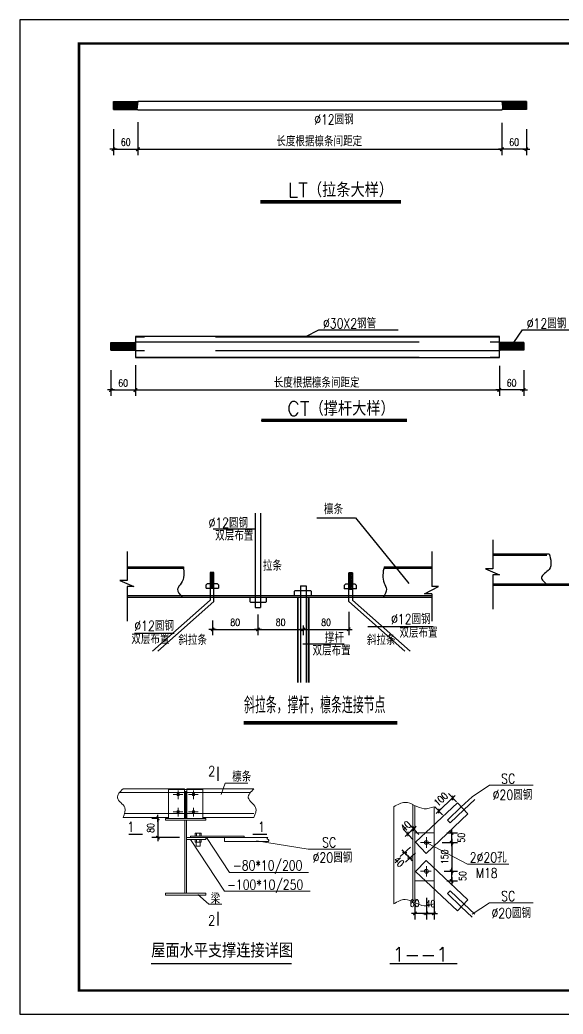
# Model space of a CAD drawing. Extents: x 40002367 to 40460080, y 192184 to 372766.
# Drawn here: x 40385780 to 40408745, y 192184 to 234184 of the extents above; entities that cross this region are included whole.
import ezdxf

# ---------------------------------------------------------------- set-up
doc = ezdxf.new("R2010")
doc.units = 0
doc.header["$LTSCALE"] = 1000
doc.header["$MEASUREMENT"] = 0
doc.linetypes.add('ACAD_ISO02W100', pattern=[15, 12, -3])
doc.linetypes.add('CENTER', pattern=[2, 1.25, -0.25, 0.25, -0.25])
doc.layers.get('0').update_dxf_attribs({"linetype": 'CONTINUOUS'})
doc.layers.get('DEFPOINTS').update_dxf_attribs({"linetype": 'CONTINUOUS'})
for name, color, linetype in [('DIANH', 6, 'CENTER'), ('GREEN', 3, 'CONTINUOUS'), ('PUB_DIM', 3, 'CONTINUOUS'), ('PUB_TITLE', 4, 'CONTINUOUS'), ('RED', 1, 'CONTINUOUS'), ('TEXT', 7, 'CONTINUOUS'), ('XUX', 3, 'ACAD_ISO02W100'), ('YELLOW', 2, 'CONTINUOUS'), ('标注', 4, 'CONTINUOUS'), ('门窗', 4, 'CONTINUOUS')]:
    doc.layers.add(name, color=color, linetype=linetype)
doc.styles.add('DIM_FONT', font='SIMPLEX.shx', dxfattribs={"width": 0.8})
doc.styles.add('TSSD_NORM', font='txt.shx', dxfattribs={"width": 0.7, "bigfont": 'tssdchn.shx'})
doc.styles.add('中西', font='romans.shx', dxfattribs={"width": 0.8, "height": 350, "bigfont": 'hztxt.shx'})
doc.dimstyles.new('DIMN', dxfattribs={"dimtxt": 300, "dimasz": 1, "dimexe": 250, "dimexo": 300, "dimgap": 150, "dimtad": 1, "dimdec": 0, "dimzin": 0, "dimdsep": 46, "dimtxsty": 'DIM_FONT', "dimblk": '_DIMX', "dimcen": 0.09, "dimclrt": 7, "dimadec": 0, "dimazin": 0, "dimtfac": 1, "dimtdec": 0, "dimtix": 1, "dimtmove": 2, "dimatfit": 3, "dimldrblk": '_DIMX', "dimfxl": 0, "dimtolj": 1, "dimtzin": 0, "dimarcsym": 0})

# ---------------------------------------------------------------- blocks, each defined once
blk = doc.blocks.new('_DIMX')
blk.add_line((-150, 0), (150, 0))
at = {"const_width": 50}
blk.add_lwpolyline([(-70, -70), (70, 70)], dxfattribs=at)
blk = doc.blocks.new('*D15')
at = {"layer": 'DEFPOINTS', "color": 0, "transparency": 16777216}
for p in [(40391940, 200452), (40391613, 199642), (40392831, 199642)]:
    blk.add_point(p, dxfattribs=at)
at = {"layer": 'PUB_DIM', "color": 0, "lineweight": -2, "transparency": 16777216}
for p, q in [((40391640, 200452), (40391363, 200452)), ((40391613, 200451), (40391613, 199643)), ((40392531, 199642), (40391363, 199642))]:
    blk.add_line(p, q, dxfattribs=at)
for p, rotation in [((40391613, 200452), 90), ((40391613, 199642), 270)]:
    blk.add_blockref('_DIMX', p, dxfattribs=dict(at, rotation=rotation))
at = {"layer": 'PUB_DIM', "color": 7, "transparency": 16777216, "insert": (40391313, 200047), "char_height": 300, "attachment_point": 5, "rotation": 90, "style": 'DIM_FONT'}
blk.add_mtext('\\A1;80', dxfattribs=at)
blk = doc.blocks.new('*D17')
at = {"layer": 'DEFPOINTS', "color": 0, "transparency": 16777216}
for p in [(40402181, 199790), (40402853, 199549), (40402617, 199327)]:
    blk.add_point(p, dxfattribs=at)
at = {"layer": 'PUB_DIM', "color": 0, "lineweight": -2, "transparency": 16777216}
for p, q in [((40402411, 199545), (40402009, 199972)), ((40402417, 200012), (40402181, 199790)), ((40402647, 199768), (40402245, 200194)), ((40402417, 200013), (40402418, 200014)), ((40402180, 199789), (40402179, 199789))]:
    blk.add_line(p, q, dxfattribs=at)
for p, rotation in [((40402181, 199790), 43.27105636871596), ((40402417, 200012), 223.271056368716)]:
    blk.add_blockref('_DIMX', p, dxfattribs=dict(at, rotation=rotation))
at = {"layer": 'PUB_DIM', "color": 7, "transparency": 16777216, "insert": (40402093, 200120), "char_height": 300, "attachment_point": 5, "rotation": 43.2711, "style": 'DIM_FONT'}
blk.add_mtext('\\A1;40', dxfattribs=at)
blk = doc.blocks.new('*D19')
at = {"layer": 'DEFPOINTS', "color": 0, "transparency": 16777216}
for p in [(40403416, 199433), (40403416, 198220), (40404033, 198220)]:
    blk.add_point(p, dxfattribs=at)
at = {"layer": 'PUB_DIM', "color": 0, "lineweight": -2, "transparency": 16777216}
for p, q in [((40403716, 199433), (40404283, 199433)), ((40404033, 199432), (40404033, 198221)), ((40403716, 198220), (40404283, 198220))]:
    blk.add_line(p, q, dxfattribs=at)
for p, rotation in [((40404033, 199433), 90), ((40404033, 198220), 270)]:
    blk.add_blockref('_DIMX', p, dxfattribs=dict(at, rotation=rotation))
at = {"layer": 'PUB_DIM', "color": 7, "transparency": 16777216, "insert": (40403733, 198827), "char_height": 300, "attachment_point": 5, "rotation": 90, "style": 'DIM_FONT'}
blk.add_mtext('\\A1;150', dxfattribs=at)
blk = doc.blocks.new('*D20')
at = {"layer": 'DEFPOINTS', "color": 0, "transparency": 16777216}
for p in [(40402964, 197396), (40403288, 197213), (40402964, 196437)]:
    blk.add_point(p, dxfattribs=at)
at = {"layer": 'PUB_DIM', "color": 0, "lineweight": -2, "transparency": 16777216}
for p, q in [((40402964, 197096), (40402964, 196187)), ((40403288, 196913), (40403288, 196187)), ((40403287, 196437), (40402965, 196437))]:
    blk.add_line(p, q, dxfattribs=at)
at = {"layer": 'PUB_DIM', "color": 0, "lineweight": -2, "transparency": 16777216, "rotation": 180}
blk.add_blockref('_DIMX', (40402964, 196437), dxfattribs=at)
at = {"layer": 'PUB_DIM', "color": 0, "lineweight": -2, "transparency": 16777216}
blk.add_blockref('_DIMX', (40403288, 196437), dxfattribs=at)
at = {"layer": 'PUB_DIM', "color": 7, "transparency": 16777216, "insert": (40403139, 196849), "char_height": 300, "attachment_point": 5, "style": 'DIM_FONT'}
blk.add_mtext('\\A1;40', dxfattribs=at)
blk = doc.blocks.new('*D21')
at = {"layer": 'DEFPOINTS', "color": 0, "transparency": 16777216}
for p in [(40402478, 197360), (40402964, 197177), (40402478, 196437)]:
    blk.add_point(p, dxfattribs=at)
at = {"layer": 'PUB_DIM', "color": 0, "lineweight": -2, "transparency": 16777216}
for p, q in [((40402478, 197060), (40402478, 196187)), ((40402964, 196877), (40402964, 196187)), ((40402963, 196437), (40402479, 196437))]:
    blk.add_line(p, q, dxfattribs=at)
at = {"layer": 'PUB_DIM', "color": 0, "lineweight": -2, "transparency": 16777216, "rotation": 180}
blk.add_blockref('_DIMX', (40402478, 196437), dxfattribs=at)
at = {"layer": 'PUB_DIM', "color": 0, "lineweight": -2, "transparency": 16777216}
blk.add_blockref('_DIMX', (40402964, 196437), dxfattribs=at)
at = {"layer": 'PUB_DIM', "color": 7, "transparency": 16777216, "insert": (40402465, 196869), "char_height": 300, "attachment_point": 5, "style": 'DIM_FONT'}
blk.add_mtext('\\A1;60', dxfattribs=at)
blk = doc.blocks.new('*D22')
at = {"layer": 'DEFPOINTS', "color": 0, "transparency": 16777216}
for p in [(40404078, 201320), (40404441, 200934), (40403852, 200378)]:
    blk.add_point(p, dxfattribs=at)
at = {"layer": 'PUB_DIM', "color": 0, "lineweight": -2, "transparency": 16777216}
for p, q in [((40403488, 200765), (40404078, 201320)), ((40404236, 201152), (40403906, 201502)), ((40404078, 201321), (40404079, 201321)), ((40403646, 200597), (40403317, 200947)), ((40403487, 200764), (40403487, 200763))]:
    blk.add_line(p, q, dxfattribs=at)
for p, rotation in [((40404078, 201320), 223.2710563685233), ((40403488, 200765), 43.27105636852331)]:
    blk.add_blockref('_DIMX', p, dxfattribs=dict(at, rotation=rotation))
at = {"layer": 'PUB_DIM', "color": 7, "transparency": 16777216, "insert": (40403577, 201261), "char_height": 300, "attachment_point": 5, "rotation": 43.2711, "style": 'DIM_FONT'}
blk.add_mtext('\\A1;100', dxfattribs=at)
blk = doc.blocks.new('*D39')
at = {"layer": 'DEFPOINTS', "color": 0, "transparency": 16777216}
for p in [(40406157, 229829), (40407191, 229861), (40406157, 228718)]:
    blk.add_point(p, dxfattribs=at)
at = {"layer": 'PUB_DIM', "color": 0, "lineweight": -2, "transparency": 16777216}
for p, q in [((40406157, 229529), (40406157, 228468)), ((40407191, 229561), (40407191, 228468)), ((40407190, 228718), (40406158, 228718))]:
    blk.add_line(p, q, dxfattribs=at)
at = {"layer": 'PUB_DIM', "color": 0, "lineweight": -2, "transparency": 16777216, "rotation": 180}
blk.add_blockref('_DIMX', (40406157, 228718), dxfattribs=at)
at = {"layer": 'PUB_DIM', "color": 0, "lineweight": -2, "transparency": 16777216}
blk.add_blockref('_DIMX', (40407191, 228718), dxfattribs=at)
at = {"layer": 'PUB_DIM', "color": 7, "transparency": 16777216, "insert": (40406674, 229018), "char_height": 300, "attachment_point": 5, "style": 'DIM_FONT'}
blk.add_mtext('\\A1;60', dxfattribs=at)
blk = doc.blocks.new('_ArchTick')
at = {"color": 0, "linetype": 'ByBlock', "const_width": 0.4}
blk.add_lwpolyline([(-0.5, -0.5), (0.5, 0.5)], dxfattribs=at)
blk = doc.blocks.new('*D40')
at = {"layer": 'DEFPOINTS', "color": 0, "transparency": 16777216}
for p in [(40406048, 219661), (40407082, 219692), (40406048, 218550)]:
    blk.add_point(p, dxfattribs=at)
at = {"layer": 'PUB_DIM', "color": 0, "lineweight": -2, "transparency": 16777216}
for p, q in [((40406048, 219361), (40406048, 218300)), ((40407082, 219392), (40407082, 218300)), ((40407081, 218550), (40406049, 218550))]:
    blk.add_line(p, q, dxfattribs=at)
at = {"layer": 'PUB_DIM', "color": 0, "lineweight": -2, "transparency": 16777216, "rotation": 180}
blk.add_blockref('_DIMX', (40406048, 218550), dxfattribs=at)
at = {"layer": 'PUB_DIM', "color": 0, "lineweight": -2, "transparency": 16777216}
blk.add_blockref('_DIMX', (40407082, 218550), dxfattribs=at)
at = {"layer": 'PUB_DIM', "color": 7, "transparency": 16777216, "insert": (40406565, 218850), "char_height": 300, "attachment_point": 5, "style": 'DIM_FONT'}
blk.add_mtext('\\A1;60', dxfattribs=at)

msp = doc.modelspace()

# ---------------------------------------------------------------- linework, layer by layer
at = {"layer": 'DIANH', "lineweight": 15}
for p, q in [((40392466.1, 201263), (40392466.1, 201633)), ((40393114.1, 201263), (40393114.1, 201633)), ((40392261.1, 201464.5), (40392670.4, 201464.5)), ((40392909.1, 201464.5), (40393318.4, 201464.5)), ((40392466.1, 200534), (40392466.1, 200904)), ((40393114.1, 200534), (40393114.1, 200904)), ((40392261.1, 200735.5), (40392670.4, 200735.5)), ((40392909.1, 200735.5), (40393318.4, 200735.5))]:
    msp.add_line(p, q, dxfattribs=at)
at = {"layer": 'GREEN'}
for p, q in [((40395727.3, 213346.4), (40395727.3, 209360.1)), ((40395957.7, 213346.4), (40395957.7, 209360.1)), ((40398332, 213147), (40399962, 213147)), ((40399962, 213147), (40402218.5, 210381.3)), ((40395708.1, 212671.7), (40393951.9, 212671.7)), ((40405777.4, 212222.1), (40405777.4, 211001.5)), ((40390320.8, 211721.6), (40390320.8, 210501)), ((40403188.9, 211721.6), (40403188.9, 210242.4)), ((40405777.4, 211634.5), (40408149.7, 211634.5)), ((40405777.4, 211576.9), (40408058.4, 211576.9)), ((40390320.8, 211083.3), (40392693.1, 211083.3)), ((40390320.8, 211025.7), (40392698.4, 211025.7)), ((40393822.9, 210844.8), (40393980.7, 210790.3)), ((40393980.7, 210844.8), (40393822.9, 210844.8)), ((40393822.9, 210844.8), (40393980.7, 210844.8)), ((40393822.9, 210844.8), (40393822.9, 209673.4)), ((40393980.7, 209609.3), (40393980.7, 210844.8)), ((40401164.1, 211025.7), (40403188.9, 211025.7)), ((40401175, 211083.3), (40403188.9, 211083.3)), ((40405777.4, 211001.5), (40405469, 211001.5)), ((40405469, 211001.5), (40406059.1, 210742.8)), ((40390012.4, 210501), (40390602.6, 210242.4)), ((40390320.8, 210501), (40390012.4, 210501)), ((40393980.7, 210790.3), (40393822.9, 210790.3)), ((40393822.9, 210790.3), (40393980.7, 210727.1)), ((40393822.9, 210727.1), (40393980.7, 210666.8)), ((40393980.7, 210727.1), (40393822.9, 210727.1)), ((40393980.7, 210666.8), (40393822.9, 210666.8)), ((40393822.9, 210666.8), (40393980.7, 210606.6)), ((40393822.9, 210606.6), (40393980.7, 210546.3)), ((40393980.7, 210606.6), (40393822.9, 210606.6)), ((40393822.9, 210546.3), (40393980.7, 210497.5)), ((40393980.7, 210546.3), (40393822.9, 210546.3)), ((40393822.9, 210497.5), (40393980.7, 210437.2)), ((40393980.7, 210497.5), (40393822.9, 210497.5)), ((40393980.7, 210437.2), (40393822.9, 210437.2)), ((40393822.9, 210437.2), (40393980.7, 210376.9)), ((40399682.4, 210819.7), (40399840.2, 210819.7)), ((40399840.2, 210819.7), (40399682.4, 210765.1)), ((40399840.2, 210819.7), (40399682.4, 210819.7)), ((40399682.4, 209609.3), (40399682.4, 210819.7)), ((40399682.4, 210765.1), (40399840.2, 210765.1)), ((40399840.2, 210765.1), (40399682.4, 210702)), ((40399682.4, 210702), (40399840.2, 210702)), ((40399840.2, 210702), (40399682.4, 210641.7)), ((40399840.2, 210641.7), (40399682.4, 210581.4)), ((40399682.4, 210641.7), (40399840.2, 210641.7)), ((40399682.4, 210581.4), (40399840.2, 210581.4)), ((40399840.2, 210581.4), (40399682.4, 210521.1)), ((40399840.2, 210521.1), (40399682.4, 210472.3)), ((40399682.4, 210521.1), (40399840.2, 210521.1)), ((40399682.4, 210472.3), (40399840.2, 210472.3)), ((40399840.2, 210472.3), (40399682.4, 210412.1)), ((40399840.2, 210819.7), (40399840.2, 209673.4)), ((40405777.4, 210742.8), (40405777.4, 209284.3)), ((40406059.1, 210742.8), (40405777.4, 210742.8)), ((40390320.8, 210242.4), (40390320.8, 208783.9)), ((40390602.6, 210242.4), (40390320.8, 210242.4)), ((40393659, 210321.5), (40393708, 210370.6)), ((40393659, 210173.5), (40393659, 210321.5)), ((40393659, 210173.5), (40394171.5, 210175.8)), ((40393708, 210370.6), (40394122.4, 210370.6)), ((40393980.7, 210376.9), (40393822.9, 210376.9)), ((40393822.9, 210376.9), (40393980.7, 210328.1)), ((40393822.9, 210328.1), (40393980.7, 210267.9)), ((40393980.7, 210328.1), (40393822.9, 210328.1)), ((40393822.9, 210267.9), (40393980.7, 210207.6)), ((40393980.7, 210267.9), (40393822.9, 210267.9)), ((40393822.9, 210207.6), (40393980.7, 210158.8)), ((40393980.7, 210207.6), (40393822.9, 210207.6)), ((40393980.7, 210158.8), (40393822.9, 210158.8)), ((40394171.5, 210321.5), (40394122.4, 210370.6)), ((40394171.5, 210321.5), (40394171.5, 210173.5)), ((40397385.2, 210046.5), (40397424, 210085.3)), ((40397385.2, 209861.8), (40397385.2, 210046.5)), ((40397424, 210085.3), (40398065.7, 210085.3)), ((40397647.3, 210282.4), (40397877.7, 210282.4)), ((40397647.3, 210282.4), (40397647.3, 209804.2)), ((40397877.7, 210282.4), (40397877.7, 209804.2)), ((40398100.2, 210050.8), (40398065.7, 210085.3)), ((40398100.2, 210050.8), (40398100.2, 209861.8)), ((40399491.6, 210296.4), (40399540.7, 210345.4)), ((40399491.6, 210296.4), (40399491.6, 210148.4)), ((40400004.1, 210148.4), (40399491.6, 210150.7)), ((40399955.1, 210345.4), (40399540.7, 210345.4)), ((40399840.2, 210412.1), (40399682.4, 210351.8)), ((40399682.4, 210412.1), (40399840.2, 210412.1)), ((40399840.2, 210351.8), (40399682.4, 210303)), ((40399682.4, 210351.8), (40399840.2, 210351.8)), ((40399682.4, 210303), (40399840.2, 210303)), ((40399840.2, 210303), (40399682.4, 210242.7)), ((40399682.4, 210242.7), (40399840.2, 210242.7)), ((40399840.2, 210242.7), (40399682.4, 210182.4)), ((40399682.4, 210182.4), (40399840.2, 210182.4)), ((40399840.2, 210182.4), (40399682.4, 210133.6)), ((40399682.4, 210133.6), (40399840.2, 210133.6)), ((40400004.1, 210296.4), (40399955.1, 210345.4)), ((40400004.1, 210148.4), (40400004.1, 210296.4)), ((40402880.5, 209937.4), (40403470.6, 210242.4)), ((40403470.6, 210242.4), (40403188.9, 210242.4)), ((40405777.4, 210362.2), (40418645.4, 210362.2)), ((40405777.4, 210304.6), (40418645.4, 210304.6)), ((40390320.8, 209861.8), (40403188.9, 209861.8)), ((40390320.8, 209804.2), (40403188.9, 209804.2)), ((40393822.9, 209673.4), (40391381, 207515.8)), ((40393980.7, 209609.3), (40391611.4, 207515.8)), ((40395494.1, 209804.2), (40395494.1, 209619.4)), ((40395494.1, 209619.4), (40395532.9, 209580.7)), ((40395532.9, 209580.7), (40396174.7, 209580.7)), ((40396209.1, 209615.1), (40396174.7, 209580.7)), ((40396209.1, 209615.1), (40396209.1, 209804.2)), ((40399682.4, 209609.3), (40402051.7, 207515.8)), ((40399840.2, 209673.4), (40402282.1, 207515.8)), ((40403188.9, 209937.4), (40402880.5, 209937.4)), ((40403188.9, 209937.4), (40403188.9, 208783.9)), ((40395727.3, 209360.1), (40395957.7, 209360.1)), ((40400485.4, 208564.5), (40403248, 208564.5)), ((40390619.3, 208283.6), (40392305.5, 208283.6)), ((40397736.4, 207819.6), (40399492.6, 207819.6))]:
    msp.add_line(p, q, dxfattribs=at)
at = {"layer": 'GREEN', "linetype": 'ACAD_ISO02W100'}
for p, q in [((40397647.3, 209804.2), (40397647.3, 206188.3)), ((40397877.7, 209804.2), (40397877.7, 206188.3))]:
    msp.add_line(p, q, dxfattribs=at)
at = {"layer": 'GREEN', "lineweight": 15}
for p, q in [((40394292.2, 201455.9), (40394464, 201945)), ((40394464, 201945), (40395409.6, 201945)), ((40404903.7, 201368.8), (40405635.3, 201852.1)), ((40405635.3, 201852.1), (40407478.2, 201852.1)), ((40392987.8, 199561), (40394432.5, 197381.2)), ((40393673.5, 199642), (40394639.1, 198162.5)), ((40395780.7, 199507.9), (40397971.8, 199157.2)), ((40397971.8, 199157.2), (40399773.3, 199157.2)), ((40403008.6, 199405.6), (40404697.2, 198518.4)), ((40404697.2, 198518.4), (40406448.4, 198518.4)), ((40394639.1, 198162.5), (40397980.4, 198162.5)), ((40393300.3, 197239.3), (40393760.9, 196834)), ((40394432.5, 197381.2), (40398052.2, 197381.2)), ((40393760.9, 196834), (40394311.7, 196834)), ((40404903.7, 196406.5), (40405635.3, 196889.7)), ((40405635.3, 196889.7), (40407478.2, 196889.7))]:
    msp.add_line(p, q, dxfattribs=at)
for points in [[(40390143.5, 201707.5), (40389905.1, 201324.1), (40390214.3, 200909.3), (40390143.5, 200492.5)], [(40395673.8, 201707.5), (40395435.4, 201324.1), (40395744.6, 200909.3), (40395673.8, 200492.5)], [(40401586.6, 200944.6), (40402061.9, 201129.9), (40402872.3, 200860), (40403287.6, 200944.6)], [(40401586.6, 196842.3), (40402061.9, 197027.6), (40402872.3, 196757.7), (40403287.6, 196842.3)]]:
    msp.add_spline(points, degree=3, dxfattribs=at)
at = {"layer": 'PUB_DIM'}
for p, q in [((40390662, 219595.7), (40390662, 218548.8)), ((40406047.9, 219564.2), (40406047.9, 218548.8))]:
    msp.add_line(p, q, dxfattribs=at)
at = {"layer": 'PUB_TITLE'}
msp.add_lwpolyline([(40385779.9, 192184.2), (40460079.9, 192184.2), (40460079.9, 234184.2), (40385779.9, 234184.2)], close=True, dxfattribs=at)
at = {"layer": 'PUB_TITLE', "const_width": 100}
msp.add_lwpolyline([(40388279.9, 193184.2), (40459079.9, 193184.2), (40459079.9, 233184.2), (40388279.9, 233184.2)], close=True, dxfattribs=at)
at = {"layer": 'RED'}
for p, q in [((40389736.6, 230730.4), (40390770.6, 230730.4)), ((40389736.6, 230730.4), (40390770.6, 230730.4)), ((40389736.6, 230394.8), (40389736.6, 230730.4)), ((40389736.6, 230730.4), (40389736.6, 230394.8)), ((40389736.6, 230394.8), (40389736.6, 230730.4)), ((40389780.2, 230730.4), (40389739, 230394.8)), ((40389821.5, 230730.4), (40389780.2, 230394.8)), ((40389780.2, 230394.8), (40389780.2, 230730.4)), ((40389821.5, 230394.8), (40389821.5, 230730.4)), ((40389862.8, 230730.4), (40389821.5, 230394.8)), ((40389904, 230730.4), (40389862.8, 230394.8)), ((40389862.8, 230394.8), (40389862.8, 230730.4)), ((40389904, 230394.8), (40389904, 230730.4)), ((40389945.3, 230730.4), (40389904, 230394.8)), ((40389986.6, 230730.4), (40389945.3, 230394.8)), ((40389945.3, 230394.8), (40389945.3, 230730.4)), ((40389986.6, 230394.8), (40389986.6, 230730.4)), ((40390027.8, 230730.4), (40389986.6, 230394.8)), ((40390069.1, 230730.4), (40390027.8, 230394.8)), ((40390027.8, 230394.8), (40390027.8, 230730.4)), ((40390110.4, 230730.4), (40390069.1, 230394.8)), ((40390069.1, 230394.8), (40390069.1, 230730.4)), ((40390110.4, 230730.4), (40390069.1, 230394.8)), ((40390110.4, 230394.8), (40390110.4, 230730.4)), ((40390151.6, 230730.4), (40390110.4, 230394.8)), ((40390110.4, 230394.8), (40390110.4, 230730.4)), ((40390192.9, 230730.4), (40390151.6, 230394.8)), ((40390151.6, 230394.8), (40390151.6, 230730.4)), ((40390192.9, 230394.8), (40390192.9, 230730.4)), ((40390234.2, 230730.4), (40390192.9, 230394.8)), ((40390275.4, 230730.4), (40390234.2, 230394.8)), ((40390234.2, 230394.8), (40390234.2, 230730.4)), ((40390275.4, 230394.8), (40390275.4, 230730.4)), ((40390316.7, 230730.4), (40390275.4, 230394.8)), ((40390358, 230730.4), (40390316.7, 230394.8)), ((40390316.7, 230394.8), (40390316.7, 230730.4)), ((40390358, 230394.8), (40390358, 230730.4)), ((40390399.2, 230730.4), (40390358, 230394.8)), ((40390440.5, 230730.4), (40390399.2, 230394.8)), ((40390399.2, 230394.8), (40390399.2, 230730.4)), ((40390440.5, 230394.8), (40390440.5, 230730.4)), ((40390481.8, 230730.4), (40390440.5, 230394.8)), ((40390523, 230730.4), (40390481.8, 230394.8)), ((40390481.8, 230394.8), (40390481.8, 230730.4)), ((40390523, 230394.8), (40390523, 230730.4)), ((40390564.3, 230730.4), (40390523, 230394.8)), ((40390605.6, 230730.4), (40390564.3, 230394.8)), ((40390564.3, 230394.8), (40390564.3, 230730.4)), ((40390605.6, 230394.8), (40390605.6, 230730.4)), ((40390646.8, 230730.4), (40390605.6, 230394.8)), ((40390688.1, 230730.4), (40390646.8, 230394.8)), ((40390646.8, 230394.8), (40390646.8, 230730.4)), ((40390729.4, 230730.4), (40390688.1, 230394.8)), ((40390688.1, 230394.8), (40390688.1, 230730.4)), ((40390770.6, 230730.4), (40390729.4, 230394.8)), ((40390729.4, 230394.8), (40390729.4, 230730.4)), ((40390770.6, 230749.6), (40406156.5, 230749.6)), ((40390770.6, 230730.4), (40390770.6, 230749.6)), ((40390770.6, 230730.4), (40390770.6, 230749.6)), ((40406156.5, 230730.4), (40406156.5, 230749.6)), ((40406156.5, 230730.4), (40406197.8, 230394.8)), ((40407190.6, 230730.4), (40406156.5, 230730.4)), ((40406197.8, 230394.8), (40406197.8, 230730.4)), ((40406197.8, 230730.4), (40406239.1, 230394.8)), ((40406239.1, 230730.4), (40406280.3, 230394.8)), ((40406239.1, 230394.8), (40406239.1, 230730.4)), ((40406280.3, 230394.8), (40406280.3, 230730.4)), ((40406280.3, 230730.4), (40406321.6, 230394.8)), ((40406321.6, 230394.8), (40406321.6, 230730.4)), ((40406321.6, 230730.4), (40406362.9, 230394.8)), ((40406362.9, 230394.8), (40406362.9, 230730.4)), ((40406362.9, 230730.4), (40406404.1, 230394.8)), ((40406404.1, 230730.4), (40406445.4, 230394.8)), ((40406404.1, 230394.8), (40406404.1, 230730.4)), ((40406445.4, 230394.8), (40406445.4, 230730.4)), ((40406445.4, 230730.4), (40406486.7, 230394.8)), ((40406486.7, 230394.8), (40406486.7, 230730.4)), ((40406486.7, 230730.4), (40406527.9, 230394.8)), ((40406527.9, 230394.8), (40406527.9, 230730.4)), ((40406527.9, 230730.4), (40406569.2, 230394.8)), ((40406569.2, 230394.8), (40406569.2, 230730.4)), ((40406569.2, 230730.4), (40406610.5, 230394.8)), ((40406610.5, 230394.8), (40406610.5, 230730.4)), ((40406610.5, 230730.4), (40406651.7, 230394.8)), ((40406651.7, 230730.4), (40406693, 230394.8)), ((40406651.7, 230394.8), (40406651.7, 230730.4)), ((40406693, 230730.4), (40406734.3, 230394.8)), ((40406693, 230394.8), (40406693, 230730.4)), ((40406734.3, 230394.8), (40406734.3, 230730.4)), ((40406734.3, 230730.4), (40406775.5, 230394.8)), ((40406775.5, 230730.4), (40406816.8, 230394.8)), ((40406775.5, 230394.8), (40406775.5, 230730.4)), ((40406816.8, 230394.8), (40406816.8, 230730.4)), ((40406816.8, 230730.4), (40406858.1, 230394.8)), ((40406816.8, 230394.8), (40406816.8, 230730.4)), ((40406816.8, 230730.4), (40406858.1, 230394.8)), ((40406858.1, 230394.8), (40406858.1, 230730.4)), ((40406858.1, 230730.4), (40406899.3, 230394.8)), ((40406899.3, 230394.8), (40406899.3, 230730.4)), ((40406899.3, 230730.4), (40406940.6, 230394.8)), ((40406940.6, 230394.8), (40406940.6, 230730.4)), ((40406940.6, 230730.4), (40406981.9, 230394.8)), ((40406981.9, 230394.8), (40406981.9, 230730.4)), ((40406981.9, 230730.4), (40407023.1, 230394.8)), ((40407023.1, 230394.8), (40407023.1, 230730.4)), ((40407023.1, 230730.4), (40407064.4, 230394.8)), ((40407064.4, 230730.4), (40407105.7, 230394.8)), ((40407064.4, 230394.8), (40407064.4, 230730.4)), ((40407105.7, 230394.8), (40407105.7, 230730.4)), ((40407105.7, 230730.4), (40407146.9, 230394.8)), ((40407146.9, 230394.8), (40407146.9, 230730.4)), ((40407146.9, 230730.4), (40407188.2, 230394.8)), ((40407190.6, 230394.8), (40407190.6, 230730.4)), ((40407190.6, 230730.4), (40407190.6, 230394.8)), ((40389736.6, 230394.8), (40390770.6, 230394.8)), ((40389736.6, 230394.8), (40390770.6, 230394.8)), ((40390770.6, 230394.8), (40390770.6, 230375.6)), ((40390770.6, 230394.8), (40390770.6, 230375.6)), ((40406156.5, 230375.6), (40390770.6, 230375.6)), ((40406156.5, 230394.8), (40406156.5, 230375.6)), ((40407190.6, 230394.8), (40406156.5, 230394.8)), ((40389628, 220561.5), (40390662, 220561.5)), ((40389628, 220561.5), (40390662, 220561.5)), ((40389628, 220225.9), (40389628, 220561.5)), ((40389628, 220561.5), (40389628, 220225.9)), ((40389628, 220225.9), (40389628, 220561.5)), ((40389671.6, 220561.5), (40389630.4, 220225.9)), ((40389712.9, 220561.5), (40389671.6, 220225.9)), ((40389671.6, 220225.9), (40389671.6, 220561.5)), ((40389712.9, 220225.9), (40389712.9, 220561.5)), ((40389754.2, 220561.5), (40389712.9, 220225.9)), ((40389795.4, 220561.5), (40389754.2, 220225.9)), ((40389754.2, 220225.9), (40389754.2, 220561.5)), ((40389795.4, 220225.9), (40389795.4, 220561.5)), ((40389836.7, 220561.5), (40389795.4, 220225.9)), ((40389836.7, 220225.9), (40389836.7, 220561.5)), ((40389878, 220561.5), (40389836.7, 220225.9)), ((40389878, 220225.9), (40389878, 220561.5)), ((40389919.2, 220561.5), (40389878, 220225.9)), ((40389960.5, 220561.5), (40389919.2, 220225.9)), ((40389919.2, 220225.9), (40389919.2, 220561.5)), ((40390001.8, 220561.5), (40389960.5, 220225.9)), ((40389960.5, 220225.9), (40389960.5, 220561.5)), ((40390001.8, 220561.5), (40389960.5, 220225.9)), ((40390001.8, 220225.9), (40390001.8, 220561.5)), ((40390043, 220561.5), (40390001.8, 220225.9)), ((40390001.8, 220225.9), (40390001.8, 220561.5)), ((40390084.3, 220561.5), (40390043, 220225.9)), ((40390043, 220225.9), (40390043, 220561.5)), ((40390084.3, 220225.9), (40390084.3, 220561.5)), ((40390125.6, 220561.5), (40390084.3, 220225.9)), ((40390166.8, 220561.5), (40390125.6, 220225.9)), ((40390125.6, 220225.9), (40390125.6, 220561.5)), ((40390166.8, 220225.9), (40390166.8, 220561.5)), ((40390208.1, 220561.5), (40390166.8, 220225.9)), ((40390249.4, 220561.5), (40390208.1, 220225.9)), ((40390208.1, 220225.9), (40390208.1, 220561.5)), ((40390249.4, 220225.9), (40390249.4, 220561.5)), ((40390290.6, 220561.5), (40390249.4, 220225.9)), ((40390331.9, 220561.5), (40390290.6, 220225.9)), ((40390290.6, 220225.9), (40390290.6, 220561.5)), ((40390331.9, 220225.9), (40390331.9, 220561.5)), ((40390373.2, 220561.5), (40390331.9, 220225.9)), ((40390373.2, 220225.9), (40390373.2, 220561.5)), ((40390414.4, 220561.5), (40390373.2, 220225.9)), ((40390455.7, 220561.5), (40390414.4, 220225.9)), ((40390414.4, 220225.9), (40390414.4, 220561.5)), ((40390497, 220561.5), (40390455.7, 220225.9)), ((40390455.7, 220225.9), (40390455.7, 220561.5)), ((40390497, 220225.9), (40390497, 220561.5)), ((40390538.2, 220561.5), (40390497, 220225.9)), ((40390579.5, 220561.5), (40390538.2, 220225.9)), ((40390538.2, 220225.9), (40390538.2, 220561.5)), ((40390620.8, 220561.5), (40390579.5, 220225.9)), ((40390579.5, 220225.9), (40390579.5, 220561.5)), ((40390662, 220561.5), (40390620.8, 220225.9)), ((40390620.8, 220225.9), (40390620.8, 220561.5)), ((40406047.9, 220802.8), (40390662, 220802.8)), ((40390662, 220802.8), (40390662, 219921.9)), ((40390662, 220561.5), (40390662, 220580.7)), ((40390662, 220561.5), (40390662, 220580.7)), ((40406047.9, 219921.9), (40406047.9, 220802.8)), ((40406047.9, 220561.5), (40406047.9, 220580.7)), ((40406047.9, 220561.5), (40406089.2, 220225.9)), ((40407082, 220561.5), (40406047.9, 220561.5)), ((40406089.2, 220561.5), (40406130.5, 220225.9)), ((40406089.2, 220225.9), (40406089.2, 220561.5)), ((40406130.5, 220561.5), (40406171.7, 220225.9)), ((40406130.5, 220225.9), (40406130.5, 220561.5)), ((40406171.7, 220225.9), (40406171.7, 220561.5)), ((40406171.7, 220561.5), (40406213, 220225.9)), ((40406213, 220225.9), (40406213, 220561.5)), ((40406213, 220561.5), (40406254.3, 220225.9)), ((40406254.3, 220225.9), (40406254.3, 220561.5)), ((40406254.3, 220561.5), (40406295.5, 220225.9)), ((40406295.5, 220225.9), (40406295.5, 220561.5)), ((40406295.5, 220561.5), (40406336.8, 220225.9)), ((40406336.8, 220225.9), (40406336.8, 220561.5)), ((40406336.8, 220561.5), (40406378.1, 220225.9)), ((40406378.1, 220225.9), (40406378.1, 220561.5)), ((40406378.1, 220561.5), (40406419.3, 220225.9)), ((40406419.3, 220561.5), (40406460.6, 220225.9)), ((40406419.3, 220225.9), (40406419.3, 220561.5)), ((40406460.6, 220225.9), (40406460.6, 220561.5)), ((40406460.6, 220561.5), (40406501.9, 220225.9)), ((40406501.9, 220225.9), (40406501.9, 220561.5)), ((40406501.9, 220561.5), (40406543.1, 220225.9)), ((40406543.1, 220225.9), (40406543.1, 220561.5)), ((40406543.1, 220561.5), (40406584.4, 220225.9)), ((40406584.4, 220225.9), (40406584.4, 220561.5)), ((40406584.4, 220561.5), (40406625.7, 220225.9)), ((40406625.7, 220561.5), (40406666.9, 220225.9)), ((40406625.7, 220225.9), (40406625.7, 220561.5)), ((40406666.9, 220225.9), (40406666.9, 220561.5)), ((40406666.9, 220561.5), (40406708.2, 220225.9)), ((40406708.2, 220225.9), (40406708.2, 220561.5)), ((40406708.2, 220561.5), (40406749.5, 220225.9)), ((40406708.2, 220225.9), (40406708.2, 220561.5)), ((40406708.2, 220561.5), (40406749.5, 220225.9)), ((40406749.5, 220561.5), (40406790.7, 220225.9)), ((40406749.5, 220225.9), (40406749.5, 220561.5)), ((40406790.7, 220225.9), (40406790.7, 220561.5)), ((40406790.7, 220561.5), (40406832, 220225.9)), ((40406832, 220225.9), (40406832, 220561.5)), ((40406832, 220561.5), (40406873.3, 220225.9)), ((40406873.3, 220225.9), (40406873.3, 220561.5)), ((40406873.3, 220561.5), (40406914.5, 220225.9)), ((40406914.5, 220561.5), (40406955.8, 220225.9)), ((40406914.5, 220225.9), (40406914.5, 220561.5)), ((40406955.8, 220225.9), (40406955.8, 220561.5)), ((40406955.8, 220561.5), (40406997.1, 220225.9)), ((40406997.1, 220225.9), (40406997.1, 220561.5)), ((40406997.1, 220561.5), (40407038.3, 220225.9)), ((40407038.3, 220561.5), (40407079.6, 220225.9)), ((40407038.3, 220225.9), (40407038.3, 220561.5)), ((40407082, 220561.5), (40407082, 220225.9)), ((40407082, 220225.9), (40407082, 220561.5)), ((40389628, 220225.9), (40390662, 220225.9)), ((40389628, 220225.9), (40390662, 220225.9)), ((40390662, 220225.9), (40390662, 220206.7)), ((40390662, 220225.9), (40390662, 220206.7)), ((40407082, 220225.9), (40406047.9, 220225.9)), ((40406047.9, 220225.9), (40406047.9, 220206.7)), ((40390662, 219921.9), (40406047.9, 219921.9)), ((40397516.5, 209804.2), (40397516.5, 206188.3)), ((40397988.9, 209804.2), (40397988.9, 206188.3))]:
    msp.add_line(p, q, dxfattribs=at)
at = {"layer": 'RED', "lineweight": 15}
for p, q in [((40395950.6, 226498.5), (40401885.7, 226498.5)), ((40395982.2, 217265), (40401917.3, 217265)), ((40390143.5, 201707.5), (40392741.5, 201707.5)), ((40392061.1, 201667), (40393519.1, 201667)), ((40392061.1, 200452), (40392061.1, 201667)), ((40392741.5, 201667), (40392741.5, 201707.5)), ((40392838.7, 201707.5), (40392871.1, 201707.5)), ((40392838.7, 201667), (40392838.7, 201707.5)), ((40392871.1, 201707.5), (40395673.8, 201707.5)), ((40393519.1, 200452), (40393519.1, 201667)), ((40392765.8, 200452), (40392765.8, 201586)), ((40392765.8, 201586), (40392814.4, 201586)), ((40392814.4, 200452), (40392814.4, 201586)), ((40404441.5, 200933.7), (40404903.7, 201368.8)), ((40404552.5, 200815.7), (40405014.8, 201250.9)), ((40401586.6, 200944.6), (40401586.6, 196842.3)), ((40402396.6, 201035.1), (40402396.6, 196932.8)), ((40402477.6, 200996.3), (40402477.6, 196894.1)), ((40402505.6, 199444.9), (40404274.9, 201110.6)), ((40403287.6, 200944.6), (40403287.6, 200181.1)), ((40404274.9, 201110.6), (40404719.1, 200638.8)), ((40390143.5, 200492.5), (40392061.1, 200492.5)), ((40391939.6, 200452), (40393640.6, 200452)), ((40391939.6, 200452), (40391939.6, 200371)), ((40391939.6, 200371), (40393640.6, 200371)), ((40392749.6, 200371), (40392749.6, 197293)), ((40392830.6, 200371), (40392830.6, 197293)), ((40393519.1, 200492.5), (40395673.8, 200492.5)), ((40393640.6, 200452), (40393640.6, 200371)), ((40402949.7, 198973.1), (40404719.1, 200638.8)), ((40392830.6, 199642), (40396267, 199642)), ((40392830.6, 199561), (40393640.6, 199561)), ((40392992.6, 199706.8), (40392992.6, 199642)), ((40392992.6, 199706.8), (40395260.6, 199706.8)), ((40393187, 199821.6), (40393446.2, 199821.6)), ((40393187, 199821.6), (40393187, 199706.8)), ((40393187, 199446.3), (40393187, 199561)), ((40393245.2, 199821.6), (40393245.2, 199706.8)), ((40393245.2, 199446.3), (40393245.2, 199561)), ((40393387.9, 199821.6), (40393387.9, 199706.8)), ((40393387.9, 199446.3), (40393387.9, 199561)), ((40393446.2, 199821.6), (40393446.2, 199706.8)), ((40393446.2, 199446.3), (40393446.2, 199561)), ((40393640.6, 199561), (40393640.6, 199642)), ((40394426.3, 199480), (40394426.3, 199642)), ((40395260.6, 199706.8), (40395260.6, 199642)), ((40402477.6, 199838.1), (40402923.2, 199838.1)), ((40393187, 199446.3), (40393446.2, 199446.3)), ((40393235.6, 199446.3), (40393235.6, 199284.3)), ((40393235.6, 199284.3), (40393397.6, 199284.3)), ((40393397.6, 199446.3), (40393397.6, 199284.3)), ((40394426.3, 199480), (40396282.1, 199480)), ((40402505.6, 199444.9), (40402949.7, 198973.1)), ((40403288.3, 199291.8), (40403288.3, 198361.5)), ((40402505.6, 198208.4), (40402949.7, 198680.2)), ((40402949.7, 198680.2), (40404719.1, 197014.5)), ((40402505.6, 198208.4), (40404274.9, 196542.7)), ((40402477.6, 197815.2), (40402923.2, 197815.2)), ((40403287.6, 196708.7), (40403287.6, 197472.2)), ((40391939.6, 197293), (40393640.6, 197293)), ((40391939.6, 197293), (40391939.6, 197212)), ((40391939.6, 197212), (40393640.6, 197212)), ((40393640.6, 197293), (40393640.6, 197212)), ((40404274.9, 196542.7), (40404719.1, 197014.5)), ((40404441.5, 196719.7), (40404903.7, 196284.5)), ((40404552.5, 196837.6), (40405014.8, 196402.4))]:
    msp.add_line(p, q, dxfattribs=at)
at = {"layer": 'RED', "linetype": 'ACAD_ISO02W100'}
for p, q in [((40406047.9, 220783.6), (40390662, 220783.6)), ((40390662, 220580.7), (40406047.9, 220580.7)), ((40406047.9, 220206.7), (40390662, 220206.7)), ((40390662, 219941.1), (40406047.9, 219941.1)), ((40397535.7, 209804.2), (40397535.7, 206188.3)), ((40397969.7, 209804.2), (40397969.7, 206188.3))]:
    msp.add_line(p, q, dxfattribs=at)
at = {"layer": 'RED', "const_width": 144}
for points in [[(40395950.6, 226498.5), (40401885.7, 226498.5)], [(40395982.2, 217265), (40402145.1, 217265)], [(40395244.8, 204490.6), (40401732.5, 204490.6)]]:
    msp.add_lwpolyline(points, dxfattribs=at)
at = {"layer": 'RED', "lineweight": 15}
for centre, radius in [((40392465.7, 201464.5), 56.7), ((40393114.1, 201464.5), 56.7), ((40392466.1, 200735.5), 56.7), ((40393114.1, 200735.5), 56.7), ((40402963.6, 199432.5), 81), ((40402963.6, 198218.8), 81)]:
    msp.add_circle(centre, radius, dxfattribs=at)
at = {"layer": 'RED'}
for points in [[(40408149.7, 211634.5), (40408149.7, 210969.6), (40407834.1, 210630), (40408113.7, 210304.6)], [(40392693.1, 211083.3), (40392601.8, 210386.1), (40392444.4, 210129.6), (40392657.2, 209804.2)], [(40401175, 211083.3), (40401175, 210392.5), (40401277.3, 210129.6), (40401139.1, 209804.2)]]:
    msp.add_spline(points, degree=3, dxfattribs=at)
at = {"layer": 'RED', "lineweight": 15}
msp.add_spline([(40396267, 199642), (40396233.2, 199585.2), (40396307.3, 199529.7), (40396282.1, 199480)], degree=3, dxfattribs=at)
at = {"layer": 'XUX', "lineweight": 15}
for p, q in [((40392741.5, 200452), (40392741.5, 201667)), ((40392838.7, 200452), (40392838.7, 201667)), ((40389993.2, 201545.5), (40392709.1, 201545.5)), ((40392871.1, 201545.5), (40395523.5, 201545.5)), ((40403851.7, 200378.4), (40404441.5, 200933.7)), ((40403962.7, 200260.5), (40404552.5, 200815.7)), ((40390205, 200654.5), (40392709.1, 200654.5)), ((40392871.1, 200654.5), (40395673.8, 200654.5)), ((40403851.7, 200378.4), (40403962.7, 200260.5)), ((40403287.6, 200181.1), (40403288.3, 199291.8)), ((40402923.2, 199838.1), (40403287.8, 199838.1)), ((40402963.6, 199653.5), (40402963.6, 199208.8)), ((40402708.6, 199433.1), (40403172, 199433.1)), ((40402963.6, 198440.5), (40402963.6, 197995.8)), ((40403287.6, 197472.2), (40403288.3, 198361.5)), ((40402708.6, 198220.2), (40403172, 198220.2)), ((40402923.2, 197815.2), (40403287.8, 197815.2)), ((40403851.7, 197274.9), (40403962.7, 197392.8)), ((40403851.7, 197274.9), (40404441.5, 196719.7)), ((40403962.7, 197392.8), (40404552.5, 196837.6))]:
    msp.add_line(p, q, dxfattribs=at)
at = {"layer": 'YELLOW'}
for p, q in [((40397865.7, 220802.8), (40398412.8, 221095.1)), ((40398412.8, 221095.1), (40401773.3, 221095.1)), ((40406666.9, 220561.5), (40407023.9, 221095.1)), ((40407023.9, 221095.1), (40409266.2, 221095.1))]:
    msp.add_line(p, q, dxfattribs=at)
at = {"layer": '标注'}
for p, q in [((40390770.6, 229860.6), (40390770.6, 228717.6)), ((40406156.5, 229829.1), (40406156.5, 228717.6)), ((40390770.6, 228718.4), (40406156.5, 228718.4)), ((40390662, 218549.5), (40406047.9, 218549.5))]:
    msp.add_line(p, q, dxfattribs=at)
at = {"layer": '标注', "const_width": 60}
for points in [[(40394157.5, 202037.1), (40394157.5, 202637.1)], [(40390372.5, 199779.3), (40390972.5, 199779.3)], [(40395624.7, 199779.3), (40396224.7, 199779.3)], [(40394157.5, 195914.9), (40394157.5, 196514.9)], [(40401413.6, 194315.9), (40404265.9, 194315.9)]]:
    msp.add_lwpolyline(points, dxfattribs=at)
at = {"layer": '门窗', "const_width": 48}
msp.add_lwpolyline([(40391320, 194315.9), (40397270.9, 194315.9)], dxfattribs=at)

# ---------------------------------------------------------------- block references
at = {"layer": '标注', "xscale": 150.0000000074506, "yscale": 150.0000000074506, "zscale": 150.0000000074506, "rotation": 180}
for p in [(40390770.6, 228718.4), (40390662, 218549.5)]:
    msp.add_blockref('_ArchTick', p, dxfattribs=at)
at = {"layer": '标注', "xscale": 150.0000000074506, "yscale": 150.0000000074506, "zscale": 150.0000000074506}
for p in [(40406156.5, 228718.4), (40406047.9, 218549.5)]:
    msp.add_blockref('_ArchTick', p, dxfattribs=at)

# ---------------------------------------------------------------- texts
at = {"style": '中西'}
for s, p in [('LT（拉条大样）', (40397107.9, 226697.6)), ('CT（撑杆大样）', (40397074.5, 217464.1)), ('屋面水平支撑连接详图', (40391330.2, 194571.4)), ('1--1', (40401526.6, 194407.4))]:
    msp.add_text(s, height=600, dxfattribs=at).set_placement(p)
at = {"layer": 'PUB_DIM', "insert": (40398326.4, 218858.8), "char_height": 420, "attachment_point": 5, "style": '中西'}
msp.add_mtext('长度根据檩条间距定', dxfattribs=at)
at = {"layer": 'TEXT', "style": 'TSSD_NORM', "width": 0.7}
msp.add_text('斜拉条，撑杆，檩条连接节点', height=691.2, dxfattribs=at).set_placement((40395257.2, 204891.4))
at = {"layer": '标注', "style": '中西', "width": 0.8}
for s, p in [('%%C12圆钢', (40398222.7, 229769)), ('%%C30X2钢管', (40398596, 221150.6)), ('%%C12圆钢', (40407207, 221150.6)), ('檩条', (40398634.7, 213303.4)), ('%%C12圆钢', (40393757.8, 212729.6)), ('双层布置', (40394037, 212190.1)), ('拉条', (40396052.4, 210917.3)), ('%%C12圆钢', (40390619.3, 208379.5)), ('%%C12圆钢', (40401471.4, 208661.3)), ('撑杆', (40398672.6, 207877.5)), ('双层布置', (40401825.7, 208084.3)), ('双层布置', (40390491.7, 207816.7)), ('斜拉条', (40392479.7, 207778.9)), ('斜拉条', (40400453.1, 207779)), ('双层布置', (40398150.7, 207333.5)), ('2', (40393743.7, 202238)), ('檩条', (40394756.6, 202004.2)), ('SC', (40406126.4, 201919.2)), ('%%C20圆钢', (40405767.6, 201234.5)), ('1', (40390328.1, 199884.7)), ('1', (40395844.5, 199884.7)), ('SC', (40398558.4, 199224.4)), ('-80*10/200', (40394786.7, 198253.6)), ('%%C20圆钢', (40398157.4, 198586.9)), ('2%%c20孔', (40404801.7, 198592.4)), ('M18', (40405056.3, 197935)), ('-100*10/250', (40394535.4, 197442.6)), ('梁', (40393846.9, 196854.6)), ('SC', (40406126.4, 196956.9)), ('%%C20圆钢', (40405716.1, 196244)), ('2', (40393743.7, 195934.3))]:
    msp.add_text(s, height=420, dxfattribs=at).set_placement(p)
at = {"layer": '标注', "insert": (40398435, 229054.8), "char_height": 420, "attachment_point": 5, "style": '中西'}
msp.add_mtext('长度根据檩条间距定', dxfattribs=at)

# ---------------------------------------------------------------- dimensions: what is measured, and where the dimension line sits
at = {"layer": 'PUB_DIM'}
for base, p1, p2, text in [((40390770.6, 228718.4), (40389736.6, 229861), (40390770.6, 229861), '60'), ((40390662, 218549.5), (40389628, 219692.1), (40390662, 219596.1), '60'), ((40395842.5, 208436.8), (40393922.5, 209111.8), (40395842.5, 209360.1), '80'), ((40397762.5, 208436.8), (40395842.5, 209360.1), (40397762.5, 208899.1), '80'), ((40399682.4, 208436.8), (40397762.5, 208899.1), (40399682.4, 209480.6), '80')]:
    msp.add_linear_dim(base=base, p1=p1, p2=p2, text=text, dimstyle='DIMN', dxfattribs=at).render()
for base, p1, p2, angle, text, picture, middle in [((40406156.5, 228718.4), (40407190.6, 229861), (40406156.5, 229829.5), 180, '60', '*D39', (40406673.6, 229018.4)), ((40406047.9, 218549.5), (40407082, 219692.1), (40406047.9, 219660.6), 180, '60', '*D40', (40406565, 218849.5)), ((40391613.3, 199642), (40391939.6, 200452), (40392830.6, 199642), 90, '80', '*D15', (40391313.3, 200047)), ((40404033.2, 198220.2), (40403416, 199433.1), (40403416, 198220.2), 90, '150', '*D19', (40403733.2, 198826.7))]:
    dim = msp.add_linear_dim(base=base, p1=p1, p2=p2, angle=angle, text=text, dimstyle='DIMN', dxfattribs=at)
    dim.commit()
    dim.dimension.update_dxf_attribs({"geometry": picture, "text_midpoint": middle})
for p1, p2, distance, text, picture, middle in [((40403851.7, 200378.4), (40404441.5, 200933.7), 530.6, '100', '*D22', (40403577.2, 201260.8)), ((40402852.5, 199549.1), (40402616.6, 199327), -636.1, '40', '*D17', (40402092.9, 200119.6))]:
    dim = msp.add_aligned_dim(p1=p1, p2=p2, distance=distance, text=text, dimstyle='DIMN', dxfattribs=at)
    dim.commit()
    dim.dimension.update_dxf_attribs({"geometry": picture, "text_midpoint": middle})
for base, p1, p2, angle, location, text in [((40404033.2, 199838.1), (40403329.1, 199433.1), (40403531.6, 199838.1), 90, (40404441.4, 199635.6), '50'), ((40402263.8, 198772.4), (40402505.6, 199444.9), (40402727.7, 199209), 313.27106, (40401806.4, 198624.5), '40'), ((40404033.2, 198220.2), (40403531.6, 197813.1), (40403578, 198220.2), 90, (40404502.6, 198016.7), '50')]:
    msp.add_linear_dim(base=base, p1=p1, p2=p2, angle=angle, location=location, text=text, dimstyle='DIMN', dxfattribs=at).render()
for base, p1, p2, text, picture, middle in [((40402477.6, 196437.2), (40402963.6, 197177.3), (40402477.6, 197359.9), '60', '*D21', (40402465, 196868.8)), ((40402963.6, 196436.6), (40403287.6, 197212.9), (40402963.6, 197395.6), '40', '*D20', (40403138.6, 196849.4))]:
    dim = msp.add_linear_dim(base=base, p1=p1, p2=p2, text=text, dimstyle='DIMN', dxfattribs=at)
    dim.commit()
    dim.dimension.update_dxf_attribs({"geometry": picture, "text_midpoint": middle, "dimtype": 160})

doc.saveas('drawing.dxf')
